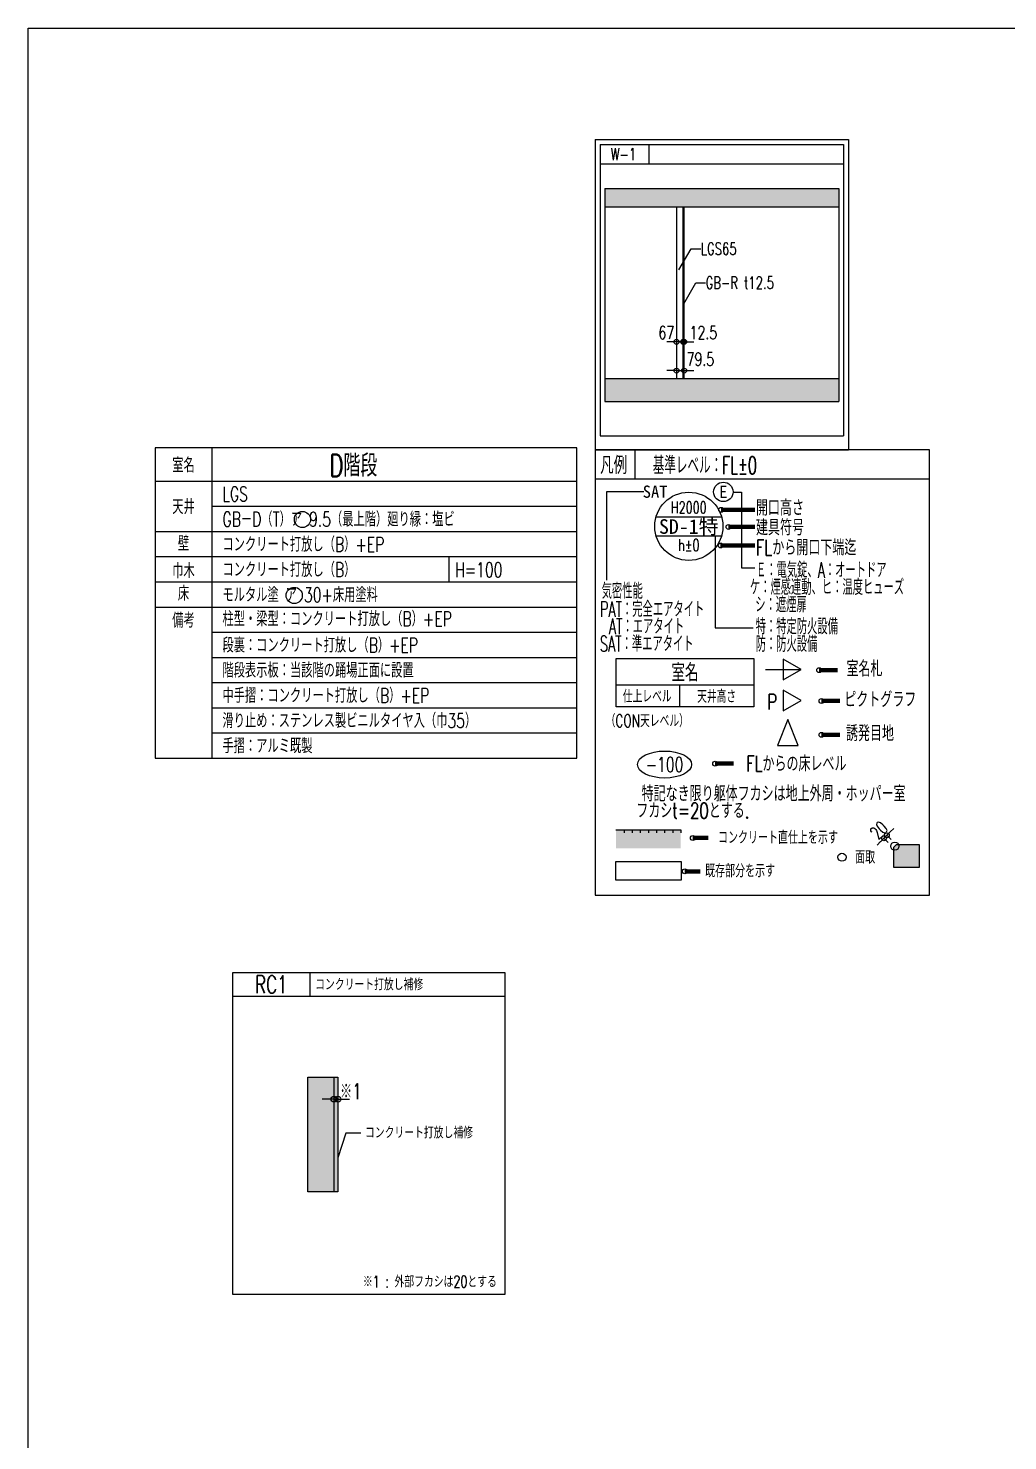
# Model space of a CAD drawing. Extents: x -229451 to 47804, y -161247 to 19812.
# Drawn here: x 19259 to 25293, y -20515 to -11814 of the extents above; entities that cross this region are included whole.
import ezdxf
from ezdxf import colors
from ezdxf.entities.mleader import LeaderData, LeaderLine
from ezdxf.enums import TextEntityAlignment as Align
from ezdxf.lldxf.tags import DXFTag
from ezdxf.math import Vec2, Vec3

# ---------------------------------------------------------------- set-up
doc = ezdxf.new("R2010")
doc.units = 0
doc.header["$LTSCALE"] = 450
doc.layers.get('0').update_dxf_attribs({"linetype": 'CONTINUOUS'})
doc.layers.get('DEFPOINTS').update_dxf_attribs({"linetype": 'CONTINUOUS'})
doc.layers.add('E0_図面枠B_OFF', color=255, linetype='CONTINUOUS', plot=False)
doc.layers.add('ZA_補助線', color=33, linetype='CONTINUOUS', plot=False)
for name, color, linetype in [('E1_文字A', 3, 'CONTINUOUS'), ('E2_室名', 40, 'CONTINUOUS'), ('E3_仕上表', 43, 'CONTINUOUS'), ('E4_凡例', 4, 'CONTINUOUS'), ('E6_面取り記号', 4, 'CONTINUOUS'), ('G1_ハッチング', 251, 'CONTINUOUS'), ('G2_ハッチング', 243, 'CONTINUOUS'), ('G3_ハッチング', 251, 'CONTINUOUS'), ('H寸法', 3, 'CONTINUOUS'), ('IC1_寸法', 3, 'CONTINUOUS'), ('ID1_躯体', 7, 'CONTINUOUS'), ('ID2_構造体', 8, 'HIDDEN3'), ('ID7_打放し表示', 231, 'UTILDN'), ('IH1＿打放表示下右', 231, 'UTILDN'), ('JA3_ｽﾗﾌﾞ記号', 4, 'CONTINUOUS'), ('JA6_建具記号', 4, 'CONTINUOUS'), ('JB2_LGS', 31, 'CONTINUOUS'), ('JK1_家具', 1, 'CONTINUOUS')]:
    doc.layers.add(name, color=color, linetype=linetype)
doc.styles.add('toda-A (0.7)', font='romans.shx', dxfattribs={"width": 0.7, "bigfont": 'extfont.shx'})
doc.styles.add('toda-G', font='msgothic.ttc')
tags = doc.linetypes.add('CENTER2', pattern=[2.3, 2, -0.1, 0.1, -0.1]).pattern_tags.tags
tags[10:11] = [DXFTag(74, 4), DXFTag(75, 0), DXFTag(340, '0'), DXFTag(46, 0.0), DXFTag(50, 0.0), DXFTag(44, 0.0), DXFTag(45, 0.0)]
tags[8:9] = [DXFTag(74, 4), DXFTag(75, 0), DXFTag(340, '0'), DXFTag(46, 0.0), DXFTag(50, 0.0), DXFTag(44, 0.0), DXFTag(45, 0.0)]
tags[6:7] = [DXFTag(74, 4), DXFTag(75, 0), DXFTag(340, '0'), DXFTag(46, 0.0), DXFTag(50, 0.0), DXFTag(44, 0.0), DXFTag(45, 0.0)]
tags[4:5] = [DXFTag(74, 4), DXFTag(75, 0), DXFTag(340, '0'), DXFTag(46, 0.0), DXFTag(50, 0.0), DXFTag(44, 0.0), DXFTag(45, 0.0)]
tags = doc.linetypes.add('HIDDEN3', pattern=[0.2, 0.1, -0.1]).pattern_tags.tags
tags[6:7] = [DXFTag(74, 4), DXFTag(75, 0), DXFTag(340, '0'), DXFTag(46, 0.0), DXFTag(50, 0.0), DXFTag(44, 0.0), DXFTag(45, 0.0)]
tags[4:5] = [DXFTag(74, 4), DXFTag(75, 0), DXFTag(340, '0'), DXFTag(46, 0.0), DXFTag(50, 0.0), DXFTag(44, 0.0), DXFTag(45, 0.0)]
tags = doc.linetypes.add('UTILDN', pattern='A,5e-13,[130,ltypeshp.shx,S=0.45,R=0,X=0,Y=-0.45],0,-3', length=3).pattern_tags.tags
tags[14:15] = [DXFTag(74, 4), DXFTag(75, 0), DXFTag(340, '0'), DXFTag(46, 0.0), DXFTag(50, 0.0), DXFTag(44, 0.0), DXFTag(45, 0.0)]
tags[12:13] = [DXFTag(74, 4), DXFTag(75, 0), DXFTag(340, '0'), DXFTag(46, 0.0), DXFTag(50, 0.0), DXFTag(44, 0.0), DXFTag(45, 0.0)]
doc.dimstyles.new('toda 1：30', dxfattribs={"dimscale": 30, "dimtxt": 2.7, "dimasz": 1, "dimexe": 0, "dimexo": 1, "dimgap": 0, "dimtad": 0, "dimdec": 3, "dimzin": 12, "dimdsep": 46, "dimtxsty": 'toda-A (0.7)', "dimblk": 'ORIGIN', "dimcen": 2.5, "dimclrd": 256, "dimclre": 256, "dimclrt": 7, "dimadec": 0, "dimazin": 0, "dimtfac": 1, "dimtdec": 3, "dimtix": 1, "dimtmove": 2, "dimatfit": 3, "dimldrblk": 'ORIGIN', "dimfxl": 1, "dimtvp": 0.7, "dimtolj": 1, "dimtzin": 0, "dimarcsym": 0})
doc.dimstyles.new('toda 1：50', dxfattribs={"dimscale": 50, "dimtxt": 2.7, "dimasz": 1, "dimexe": 0, "dimexo": 1.5, "dimgap": 0, "dimtad": 0, "dimdec": 3, "dimzin": 12, "dimdsep": 46, "dimtxsty": 'toda-A (0.7)', "dimblk": 'ORIGIN', "dimcen": 2.5, "dimclrd": 256, "dimclre": 256, "dimclrt": 7, "dimadec": 0, "dimazin": 0, "dimtfac": 1, "dimtdec": 3, "dimtix": 1, "dimtmove": 2, "dimatfit": 3, "dimldrblk": 'ORIGIN', "dimfxl": 1, "dimtvp": 0.7, "dimtolj": 1, "dimtzin": 0, "dimarcsym": 0})
doc.dimstyles.new('toda 1：50N', dxfattribs={"dimscale": 50, "dimtxt": 2.7, "dimasz": 1, "dimexe": 0, "dimexo": 1, "dimgap": 0, "dimtad": 0, "dimdec": 3, "dimzin": 12, "dimdsep": 46, "dimtxsty": 'toda-A (0.7)', "dimblk": 'ORIGIN', "dimcen": 2.5, "dimse1": 1, "dimse2": 1, "dimclrd": 256, "dimclre": 256, "dimclrt": 7, "dimadec": 0, "dimazin": 0, "dimtfac": 1, "dimtdec": 3, "dimtix": 1, "dimtmove": 2, "dimatfit": 3, "dimldrblk": 'ORIGIN', "dimfxl": 1, "dimtvp": 0.7, "dimtolj": 1, "dimtzin": 0, "dimarcsym": 0})

# ---------------------------------------------------------------- blocks, each defined once
blk = doc.blocks.new('_Open30')
at = {"color": 0, "linetype": 'ByBlock', "lineweight": -2}
for p, q in [((-1, 0), (0, 0)), ((0, 0), (-1, 0)), ((0, 0), (-1, 0))]:
    blk.add_line(p, q, dxfattribs=at)
blk = doc.blocks.new('_Origin')
at = {"color": 0, "linetype": 'ByBlock', "lineweight": -2}
blk.add_line((0, 0), (-1, 0), dxfattribs=at)
blk.add_line((0, 0), (-1, 0), dxfattribs=at)
blk.add_circle((0, 0), 0.5, dxfattribs=at)
blk.add_circle((0, 0), 0.5, dxfattribs=at)
blk = doc.blocks.new('*D33')
at = {"layer": 'DEFPOINTS', "color": 0}
for p in [(852, -1996), (852, -2027), (864, -1996)]:
    blk.add_point(p, dxfattribs=at)
at = {"layer": 'IC1_寸法', "lineweight": -2}
for p, q in [((802, -2027), (752, -2027)), ((864, -2027), (852, -2027)), ((914, -2027), (964, -2027))]:
    blk.add_line(p, q, dxfattribs=at)
at = {"layer": 'IC1_寸法', "lineweight": -2, "xscale": 50, "yscale": 50, "zscale": 50}
blk.add_blockref('_Origin', (852, -2027), dxfattribs=at)
at = {"layer": 'IC1_寸法', "lineweight": -2, "xscale": 50, "yscale": 50, "zscale": 50, "rotation": 180}
blk.add_blockref('_Origin', (864, -2027), dxfattribs=at)
at = {"layer": 'IC1_寸法', "color": 7, "insert": (1061, -1932), "char_height": 135, "attachment_point": 5, "style": 'toda-A (0.7)'}
blk.add_mtext('\\A1;12.5', dxfattribs=at)
blk = doc.blocks.new('*D34')
at = {"layer": 'DEFPOINTS', "color": 0}
for p in [(785, -1996), (785, -2027), (852, -1996)]:
    blk.add_point(p, dxfattribs=at)
at = {"layer": 'IC1_寸法', "lineweight": -2}
for p, q in [((735, -2027), (685, -2027)), ((852, -2027), (785, -2027)), ((902, -2027), (952, -2027))]:
    blk.add_line(p, q, dxfattribs=at)
at = {"layer": 'IC1_寸法', "lineweight": -2, "xscale": 50, "yscale": 50, "zscale": 50}
blk.add_blockref('_Origin', (785, -2027), dxfattribs=at)
at = {"layer": 'IC1_寸法', "lineweight": -2, "xscale": 50, "yscale": 50, "zscale": 50, "rotation": 180}
blk.add_blockref('_Origin', (852, -2027), dxfattribs=at)
at = {"layer": 'IC1_寸法', "color": 7, "insert": (680, -1932), "char_height": 135, "attachment_point": 5, "style": 'toda-A (0.7)'}
blk.add_mtext('\\A1;67', dxfattribs=at)
blk = doc.blocks.new('*D35')
at = {"layer": 'DEFPOINTS', "color": 0}
for p in [(785, -2322), (864, -2322), (864, -2322)]:
    blk.add_point(p, dxfattribs=at)
at = {"layer": 'IC1_寸法', "lineweight": -2}
for p, q in [((735, -2322), (685, -2322)), ((785, -2322), (864, -2322)), ((914, -2322), (964, -2322))]:
    blk.add_line(p, q, dxfattribs=at)
at = {"layer": 'IC1_寸法', "lineweight": -2, "xscale": 50, "yscale": 50, "zscale": 50}
blk.add_blockref('_Origin', (785, -2322), dxfattribs=at)
at = {"layer": 'IC1_寸法', "lineweight": -2, "xscale": 50, "yscale": 50, "zscale": 50, "rotation": 180}
blk.add_blockref('_Origin', (864, -2322), dxfattribs=at)
at = {"layer": 'IC1_寸法', "color": 7, "insert": (1030, -2205), "char_height": 135, "attachment_point": 5, "style": 'toda-A (0.7)'}
blk.add_mtext('\\A1;79.5', dxfattribs=at)
blk = doc.blocks.new('建具符号')
at = {"layer": 'JA6_建具記号'}
for p, q in [((-336, 97), (336, 97)), ((-336, -97), (336, -97))]:
    blk.add_line(p, q, dxfattribs=at)
blk.add_circle((0, 0), 350, dxfattribs=at)
at = {"layer": 'JA6_建具記号', "style": 'toda-A (0.7)', "width": 0.7}
for tag, p in [('開口高さ', (0, 193)), ('開口下端', (0, -193))]:
    blk.add_attdef(tag, text='', height=120, dxfattribs=at).set_placement(p, align=Align.MIDDLE)
at = {"layer": 'JA6_建具記号', "style": 'toda-G'}
blk.add_attdef('建具符号', text='', height=150, dxfattribs=at).set_placement((0, 0), align=Align.MIDDLE)
blk = doc.blocks.new('室名記号')
at = {"layer": 'E2_室名', "linetype": 'Continuous'}
for p, q in [((-1415, 225), (0, 225)), ((-765, 225), (-765, 0))]:
    blk.add_line(p, q, dxfattribs=at)
at = {"layer": 'E2_室名'}
blk.add_lwpolyline([(-1415, 496), (0, 496), (0, 0), (-1415, 0)], close=True, dxfattribs=at)
at = {"layer": 'E2_室名', "style": 'toda-A (0.7)', "width": 0.7}
for tag, height, p in [('室名', 180, (-708, 360)), ('仕上レベル', 130, (-1095, 114)), ('天井高さ', 130, (-382, 112)), ('CON天レベル', 130, (-1095, -137))]:
    blk.add_attdef(tag, text='', height=height, dxfattribs=at).set_placement(p, align=Align.MIDDLE)
blk = doc.blocks.new('*D60')
at = {"layer": 'DEFPOINTS', "color": 0}
for p in [(2995, -3958), (3091, -4055), (3062, -4084)]:
    blk.add_point(p, dxfattribs=at)
at = {"layer": 'IC1_寸法', "lineweight": -2}
for p, q in [((3030, -3923), (3065, -3887)), ((2930, -4023), (2894, -4058)), ((2965, -3988), (2995, -3958)), ((3009, -4031), (2965, -3988)), ((3038, -4002), (2995, -3958))]:
    blk.add_line(p, q, dxfattribs=at)
at = {"layer": 'IC1_寸法', "lineweight": -2, "xscale": 50, "yscale": 50, "zscale": 50}
for p, rotation in [((2995, -3958), 224.9999999995578), ((2965, -3988), 44.99999999955784)]:
    blk.add_blockref('_Origin', p, dxfattribs=dict(at, rotation=rotation))
at = {"layer": 'IC1_寸法', "color": 7, "insert": (2913, -3906), "char_height": 135, "attachment_point": 5, "rotation": 45, "style": 'toda-A (0.7)'}
blk.add_mtext('\\A1;20', dxfattribs=at)
blk = doc.blocks.new('*D37')
at = {"layer": 'DEFPOINTS', "color": 0}
for p in [(541.6, -649.1), (521.3, -658.2), (541.6, -658.2)]:
    blk.add_point(p, dxfattribs=at)
at = {"layer": 'H寸法', "lineweight": -2}
for p, q in [((491.3, -649.1), (461.3, -649.1)), ((521.3, -649.1), (541.6, -649.1)), ((571.6, -649.1), (601.6, -649.1))]:
    blk.add_line(p, q, dxfattribs=at)
at = {"layer": 'H寸法', "linetype": 'CENTER2', "lineweight": -2}
for p, q in [((521.3, -628.2), (521.3, -649.1)), ((541.6, -628.2), (541.6, -649.1))]:
    blk.add_line(p, q, dxfattribs=at)
at = {"layer": 'H寸法', "lineweight": -2, "xscale": 30, "yscale": 30, "zscale": 30}
blk.add_blockref('_Origin', (521.3, -649.1), dxfattribs=at)
at = {"layer": 'H寸法', "lineweight": -2, "xscale": 30, "yscale": 30, "zscale": 30, "rotation": 180}
blk.add_blockref('_Origin', (541.6, -649.1), dxfattribs=at)
at = {"layer": 'H寸法', "color": 7, "insert": (608.1, -609.2), "char_height": 81, "attachment_point": 5, "style": 'toda-A (0.7)'}
blk.add_mtext('\\A1;※1', dxfattribs=at)
blk = doc.blocks.new('表-B階段')
at = {"layer": 'E3_仕上表', "linetype": 'Continuous'}
for p, q in [((580, 0), (580, -3186)), ((0, -343), (4330, -343)), ((580, -601), (4330, -601)), ((0, -860), (4330, -860)), ((0, -1118), (4330, -1118)), ((3013, -1118), (3013, -1377)), ((0, -1377), (4330, -1377)), ((580, -1377), (4330, -1377)), ((0, -1635), (4330, -1635)), ((580, -1894), (4330, -1894)), ((580, -2152), (4330, -2152)), ((580, -2411), (4330, -2411)), ((580, -2669), (4330, -2669)), ((580, -2928), (4330, -2928))]:
    blk.add_line(p, q, dxfattribs=at)
at = {"layer": 'E3_仕上表'}
blk.add_lwpolyline([(4330, -3186), (4330, 0), (0, 0), (0, -3186)], close=True, dxfattribs=at)
at = {"layer": 'E3_仕上表', "linetype": 'Continuous'}
for centre in [(1511, -736), (1427, -1516)]:
    blk.add_circle(centre, 83, dxfattribs=at)
at = {"layer": 'E3_仕上表', "style": 'toda-A (0.7)', "width": 0.7}
for s, p in [('室名', (290, -171)), ('天井', (290, -599)), ('壁', (290, -976)), ('巾木', (290, -1256)), ('床', (290, -1488)), ('備考', (290, -1764))]:
    blk.add_text(s, height=150, dxfattribs=at).set_placement(p, align=Align.MIDDLE)
at = {"layer": 'E3_仕上表', "color": 220, "style": 'toda-A (0.7)', "width": 0.7}
blk.add_text('D階段', height=226.2, dxfattribs=at).set_placement((2035, -171), align=Align.MIDDLE)
at = {"layer": 'E3_仕上表', "style": 'toda-A (0.7)', "width": 0.7}
for s, p in [('LGS', (690, -550)), ('GB－D（T）ア 9.5（最上階）廻り縁：塩ビ', (690, -809)), ('コンクリート打放し（B）+EP', (690, -1067)), ('コンクリート打放し（B）', (690, -1326)), ('H=100', (3079, -1328)), ('モルタル塗 ア 30+床用塗料', (690, -1585)), ('柱型・梁型：コンクリート打放し（B）+EP', (690, -1832)), ('段裏：コンクリート打放し（B）+EP', (690, -2102)), ('階段表示板：当該階の踊場正面に設置', (690, -2360)), ('中手摺：コンクリート打放し（B）+EP', (690, -2619)), ('滑り止め：ステンレス製ビニルタイヤ入（巾35）', (690, -2877)), ('手摺：アルミ既製', (690, -3136))]:
    blk.add_text(s, height=150, dxfattribs=at).set_placement(p)
blk = doc.blocks.new('WG3')
at = {"layer": 'G1_ハッチング'}
for points in [[(50, -451.9122), (50, -639.4839), (2450, -639.4839), (2450, -451.9122)], [(50, -2401.9122), (50, -2638.0141), (2450, -2638.0141), (2450, -2401.9122)]]:
    blk.add_hatch(color=256, dxfattribs=at).paths.add_polyline_path(points)
at = {"layer": 'E4_凡例'}
for p, q in [((0, 0), (2500, 0)), ((0, 0), (0, -2991.2902)), ((500, 0), (500, -200)), ((2500, 0), (2500, -2991.2902)), ((0, -200), (2500, -200)), ((864.325, -2401.9122), (864.325, -639.4839)), ((0, -2991.2902), (2500, -2991.2902))]:
    blk.add_line(p, q, dxfattribs=at)
at = {"layer": 'ID1_躯体'}
for p, q in [((50, -639.4839), (2450, -639.4839)), ((50, -2401.9122), (2450, -2401.9122))]:
    blk.add_line(p, q, dxfattribs=at)
at = {"layer": 'JB2_LGS'}
for p, q in [((784.825, -639.4839), (784.825, -2401.9122)), ((851.825, -2401.9122), (851.825, -639.4839))]:
    blk.add_line(p, q, dxfattribs=at)
at = {"layer": 'ZA_補助線'}
for p, q in [((-50, 50), (2550, 50)), ((-50, 50), (-50, -3135.266)), ((2550, 50), (2550, -3135.266)), ((50, -451.9122), (2450, -451.9122)), ((50, -451.9122), (50, -2638.0141)), ((2450, -451.9122), (2450, -2638.0141)), ((50, -2638.0141), (2450, -2638.0141)), ((-50, -3135.266), (2550, -3135.266))]:
    blk.add_line(p, q, dxfattribs=at)
at = {"layer": 'E4_凡例', "style": 'toda-A (0.7)', "width": 0.7}
blk.add_text('W-1', height=125, dxfattribs=at).set_placement((240.3586, -100), align=Align.MIDDLE_CENTER)
at = {"layer": 'IC1_寸法'}
for base, p1, p2, picture, middle in [((784.825, -2026.9637), (851.825, -1995.7887), (784.825, -1995.7887), '*D34', (680.178, -1932.4637)), ((851.825, -2026.9637), (864.325, -1995.7887), (851.825, -1995.7887), '*D33', (1060.608, -1932.4637)), ((864.325, -2321.7348), (784.825, -2321.7348), (864.325, -2321.7348), '*D35', (1029.8911, -2204.8237))]:
    dim = blk.add_linear_dim(base=base, p1=p1, p2=p2, dimstyle='toda 1：50N', override={"dimpost": '<>'}, dxfattribs=at)
    dim.commit()
    dim.dimension.update_dxf_attribs({"geometry": picture, "text_midpoint": middle, "dimtype": 160})
at = {"layer": 'E4_凡例'}
ml = blk.add_multileader_mtext('Standard', dxfattribs=at)
ml.set_content('LGS65', color=256, style='toda-A (0.7)')
ml.set_leader_properties(color=256)
ml.set_arrow_properties(name='OPEN30')
ml.build(insert=Vec2(0, 0))
ml.multileader.update_dxf_attribs({"dogleg_length": 1, "arrow_head_size": 1})
ctx = ml.context
ctx.base_point, ctx.char_height, ctx.arrow_head_size, ctx.landing_gap_size = Vec3(1033.7225, -1071.1434), 125, 1, 1
notes = []
notes.append((ctx, [(0, (1, 1, 0), (1032.7225, -1071.1434), (1, 0), 1, [(0, [(809.7225, -1287.6497), (934.7225, -1071.1434)], 0, [])])]))
ctx.mtext.insert = Vec3(1034.7225, -1008.6434)
ml = blk.add_multileader_mtext('Standard', dxfattribs=at)
ml.set_content('GB-R t12.5', color=256, style='toda-A (0.7)')
ml.set_leader_properties(color=256)
ml.set_arrow_properties(name='OPEN30')
ml.build(insert=Vec2(0, 0))
ml.multileader.update_dxf_attribs({"dogleg_length": 1, "arrow_head_size": 1})
ctx = ml.context
ctx.base_point, ctx.char_height, ctx.arrow_head_size, ctx.landing_gap_size = Vec3(1082.3266, -1419.9796), 125, 1, 1
notes.append((ctx, [(0, (1, 1, 0), (1081.3266, -1419.9796), (1, 0), 1, [(0, [(858.3266, -1636.486), (983.3266, -1419.9796)], 0, [])])]))
ctx.mtext.insert = Vec3(1083.3266, -1357.4796)
for ctx, leaders in notes:
    for number, flags, end, landing, length, lines in leaders:
        leader = LeaderData()
        leader.index, (leader.has_last_leader_line, leader.has_dogleg_vector, leader.attachment_direction) = number, flags
        leader.last_leader_point, leader.dogleg_vector, leader.dogleg_length = Vec3(end), Vec3(landing), length
        for number, points, colour, breaks in lines:
            line = LeaderLine()
            line.index, line.vertices, line.color, line.breaks = number, Vec3.list(points), colors.encode_raw_color(colour), breaks
            leader.lines.append(line)
        ctx.leaders.append(leader)
blk = doc.blocks.new('U551')
at = {"layer": 'G1_ハッチング'}
for points in [[(878.9994, -3901.1937), (212.3327, -3901.1937), (212.3327, -4091.1254), (878.9994, -4091.1254)], [(3328.7793, -4054.8095), (3091.1922, -4054.8095), (3061.7295, -4084.2723), (3061.7295, -4286.5476), (3328.7793, -4286.5476)]]:
    blk.add_hatch(color=256, dxfattribs=at).paths.add_polyline_path(points)
at = {"layer": 'G2_ハッチング'}
h = blk.add_hatch(dxfattribs=at)
h.set_pattern_fill('DASH', color=256, scale=500, angle=45)
h.paths.add_polyline_path([(212.3327, -4227.8105), (881.451, -4227.8105), (881.451, -4419.6735), (212.3327, -4419.6735)])
at = {"layer": 'E1_文字A'}
blk.add_ellipse((712.0128, -3231.1791), major_axis=(-277.7213, 0), ratio=0.49862476, dxfattribs=at)
at = {"layer": 'E4_凡例'}
for p, q in [((409.0451, -300), (409.0451, 0)), ((3431.2818, -300), (0, -300)), ((497.7614, -432.2502), (115.0281, -432.2502)), ((115.0281, -432.2502), (115.0281, -1337.9357))]:
    blk.add_line(p, q, dxfattribs=at)
for points in [[(0, -4574.0186), (3431.2818, -4574.0186), (3431.2818, 0), (0, 0)], [(212.3327, -4227.8105), (881.451, -4227.8105), (881.451, -4419.6735), (212.3327, -4419.6735)]]:
    blk.add_lwpolyline(points, close=True, dxfattribs=at)
for points in [[(1415.5758, -435.4603), (1502.8484, -435.4603), (1502.8484, -1212.585), (1638.0373, -1212.585)], [(1232.1417, -882.293), (1232.1417, -1828.5173), (1620.3268, -1828.5173)]]:
    blk.add_lwpolyline(points, dxfattribs=at)
blk.add_circle((1315.6273, -432.2502), 100, dxfattribs=at)
at = {"layer": 'E6_面取り記号'}
for centre in [(3076.4609, -4069.5409), (2534.0031, -4183.1498)]:
    blk.add_circle(centre, 41.6667, dxfattribs=at)
at = {"layer": 'G1_ハッチング'}
for p, q in [((3328.7793, -4286.5476), (3328.7793, -4054.8095)), ((3061.7295, -4286.5476), (3328.7793, -4286.5476))]:
    blk.add_line(p, q, dxfattribs=at)
at = {"layer": 'ID1_躯体'}
for p, q in [((212.3327, -3901.1937), (878.9994, -3901.1937)), ((3091.1922, -4054.8095), (3061.7295, -4084.2723)), ((3328.7793, -4054.8095), (3091.1922, -4054.8095)), ((3061.7295, -4084.2723), (3061.7295, -4286.5476))]:
    blk.add_line(p, q, dxfattribs=at)
at = {"layer": 'IH1＿打放表示下右', "linetype": 'ByBlock', "ltscale": 2.5}
for p, q in [((295.666, -3901.1937), (295.666, -3933.186)), ((378.9994, -3901.1937), (378.9994, -3933.186)), ((462.3327, -3901.1937), (462.3327, -3933.186)), ((545.666, -3901.1937), (545.666, -3933.186)), ((628.9994, -3901.1937), (628.9994, -3933.186)), ((712.3327, -3901.1937), (712.3327, -3933.186)), ((795.666, -3901.1937), (795.666, -3933.186)), ((878.9994, -3901.1937), (878.9994, -3933.186))]:
    blk.add_line(p, q, dxfattribs=at)
at = {"layer": 'JK1_家具', "ltscale": 6.5}
for p, q in [((2115.0425, -2257.0376), (1931.0425, -2150.7876)), ((1931.0425, -2150.7876), (1931.0425, -2363.2876)), ((1746.9591, -2257.0376), (2104.4591, -2257.0376)), ((1931.0425, -2363.2876), (2115.0425, -2257.0376)), ((2115.0425, -2572.7051), (1931.0425, -2466.4551)), ((1931.0425, -2466.4551), (1931.0425, -2678.9551)), ((1931.0425, -2678.9551), (2115.0425, -2572.7051)), ((1978.925, -2768.9766), (1872.675, -3034.3003)), ((2085.175, -3034.3003), (1978.925, -2768.9766)), ((1872.675, -3034.3003), (2085.175, -3034.3003))]:
    blk.add_line(p, q, dxfattribs=at)
at = {"layer": 'E4_凡例'}
for name, p, values in [('建具符号', (961.0799, -785.0708), {'開口高さ': 'H2000', '建具符号': 'SD-1特', '開口下端': 'h%%P0'}), ('室名記号', (1629.3038, -2638.5253), {'室名': '室名', '仕上レベル': '仕上レベル', 'CON天レベル': '（CON天レベル）', '天井高さ': '天井高さ'})]:
    blk.add_blockref(name, p, dxfattribs=at).add_auto_attribs(values)
at = {"layer": 'E1_文字A', "style": 'toda-A (0.7)', "width": 0.7}
blk.add_text('-100', height=150, dxfattribs=at).set_placement((712.0128, -3231.1791), align=Align.MIDDLE)
at = {"layer": 'E4_凡例', "style": 'toda-A (0.7)'}
for s, height, width, p in [('凡例', 180, 0.7, (189.3786, -150)), ('基準レベル：FL%%P0', 180, 0.6, (1125.6825, -150)), ('室名札', 160, 0.7, (2765.2403, -2239.5335)), ('P', 160, 0.7, (1818.6424, -2587.9478)), ('ピクトグラフ', 160, 0.7, (2927.328, -2555.201)), ('誘発目地', 160, 0.7, (2821.5582, -2903.3546)), ('FLからの床レべル', 160, 0.7, (2064.8877, -3214.3537)), ('特記なき限り躯体フカシは地上外周・ホッパー室', 160, 0.7, (1832.0444, -3522.6156)), ('フカシt=20とする.', 160, 0.7, (1002.8332, -3700.9196)), ('コンクリート直仕上を示す', 133.333333, 0.7, (1876.6966, -3973.3033)), ('面取', 133.33333, 0.7, (2772.2635, -4180.0901)), ('既存部分を示す', 133.33333, 0.7, (1487.7817, -4316.129))]:
    blk.add_text(s, height=height, dxfattribs=dict(at, width=width)).set_placement(p, align=Align.MIDDLE)
at = {"layer": 'E4_凡例', "style": 'toda-G'}
blk.add_text('SAT', height=125, dxfattribs=at).set_placement((487.6274, -492.336))
blk.add_text('E', height=125, dxfattribs=at).set_placement((1315.6273, -432.2502), align=Align.MIDDLE)
at = {"layer": 'E4_凡例', "style": 'toda-A (0.7)'}
for s, width, p in [('開口高さ', 0.7, (1650.6585, -675.6612)), ('建具符号', 0.7, (1650.6585, -878.1661)), ('FLから開口下端迄', 0.7, (1650.6585, -1083.4344)), ('Ｅ：電気錠、A：オートドア', 0.6, (1650.6585, -1313.6231)), ('気密性能', 0.6, (66.09, -1529.1305)), ('ケ：煙感連動、ヒ：温度ヒューズ', 0.6, (1587.9077, -1490.3457)), ('PAT：完全エアタイト', 0.6, (48.9183, -1716.0733)), ('シ：遮煙扉', 0.6, (1643.3356, -1669.3538)), ('AT：エアタイト', 0.6, (139.7716, -1892.4376)), ('特：特定防火設備', 0.6, (1647.6145, -1894.3302)), ('SAT：準エアタイト', 0.6, (48.6526, -2071.3589)), ('防：防火設備', 0.6, (1647.6145, -2074.6325))]:
    blk.add_text(s, height=160, dxfattribs=dict(at, width=width)).set_placement(p)
at = {"layer": 'IC1_寸法'}
dim = blk.add_linear_dim(base=(2994.5342, -3958.1515), p1=(3061.7295, -4084.2723), p2=(3091.1922, -4054.8095), angle=45, text='20', dimstyle='toda 1：50', override={"dimlfac": 0.4, "dimpost": '<>', "dimfxl": 0}, dxfattribs=at)
dim.commit()
dim.dimension.update_dxf_attribs({"geometry": '*D60', "text_midpoint": (2912.9813, -3906.0613)})
at = {"layer": 'E4_凡例'}
for points in [[(1293.3053, -616.3999), (1638.0373, -616.3999)], [(1368.9664, -791.6024), (1638.0373, -791.6024)], [(1287.7003, -982.3963), (1638.0373, -982.3963)]]:
    blk.add_leader(points, dimstyle='toda 1：50', override={"dimscale": 50, "dimtxt": 2.7, "dimasz": 1, "dimgap": 0, "dimtad": 0, "dimtxsty": 'toda-A (0.7)', "dimclrd": 256, "dimlwd": 65535}, dxfattribs=at)
at = {"layer": 'JA3_ｽﾗﾌﾞ記号'}
for points in [[(2300.3085, -2262.7797), (2489.5682, -2262.7797)], [(2323.1719, -2578.4472), (2512.4316, -2578.4472)], [(2323.1719, -2926.6008), (2512.4316, -2926.6008)], [(1232.2247, -3221.8915), (1421.4844, -3221.8915)], [(1002.087, -3985.2526), (1159.8035, -3985.2526)], [(920.5017, -4328.0784), (1078.2181, -4328.0784)]]:
    blk.add_leader(points, dimstyle='toda 1：50', override={"dimscale": 50, "dimtxt": 2.7, "dimasz": 1, "dimgap": 0, "dimtad": 0, "dimtxsty": 'toda-A (0.7)', "dimclrd": 256, "dimlwd": 65535}, dxfattribs=at)
blk = doc.blocks.new('RC1')
at = {"layer": 'G3_ハッチング'}
blk.add_hatch(color=256, dxfattribs=at).paths.add_polyline_path([(387.0069, -535.6749), (541.5622, -535.6749), (541.5622, -1124.2493), (387.0069, -1124.2493)])
at = {"layer": 'E1_文字A', "linetype": 'Continuous'}
for p, q in [((400, -120), (400, 0)), ((0, -120), (1400, -120))]:
    blk.add_line(p, q, dxfattribs=at)
at = {"layer": 'E1_文字A'}
blk.add_lwpolyline([(0, -1650), (1400, -1650), (1400, 0), (0, 0)], close=True, dxfattribs=at)
blk.add_lwpolyline([(659.1987, -823.7446), (581.8824, -823.7446), (541.5622, -949.9527)], dxfattribs=at)
at = {"layer": 'ID1_躯体'}
blk.add_line((541.5622, -535.6749), (541.5622, -1124.2493), dxfattribs=at)
at = {"layer": 'ID2_構造体'}
blk.add_line((521.3356, -535.6749), (521.3356, -1124.2493), dxfattribs=at)
at = {"layer": 'ID7_打放し表示', "ltscale": 0.11}
blk.add_line((541.5622, -535.6749), (541.5622, -1124.2493), dxfattribs=at)
at = {"layer": 'ZA_補助線'}
blk.add_lwpolyline([(387.0069, -535.6749), (541.5622, -535.6749), (541.5622, -1124.2493), (387.0069, -1124.2493)], close=True, dxfattribs=at)
at = {"layer": 'E1_文字A', "style": 'toda-A (0.7)', "width": 0.7}
blk.add_text('RC1', height=90, dxfattribs=at).set_placement((200, -60), align=Align.MIDDLE_CENTER)
for s, p in [('コンクリート打放し補修', (425, -60)), ('コンクリート打放し補修', (680.6692, -820.6146)), ('※1 : 外部フカシは20とする', (670.195, -1585.5951))]:
    blk.add_text(s, height=60, dxfattribs=at).set_placement(p, align=Align.MIDDLE_LEFT)
at = {"layer": 'H寸法'}
dim = blk.add_linear_dim(base=(541.5622, -649.1087), p1=(521.3356, -658.243), p2=(541.5622, -658.243), text='※1', dimstyle='toda 1：30', override={"dimpost": '<>', "dimfxl": 0}, dxfattribs=at)
dim.commit()
dim.dimension.update_dxf_attribs({"geometry": '*D37', "text_midpoint": (608.0828, -609.2257), "dimtype": 160})

msp = doc.modelspace()

# ---------------------------------------------------------------- linework, layer by layer
at = {"layer": 'E0_図面枠B_OFF'}
msp.add_lwpolyline([(19258.5023, -11813.9572), (47804.4774, -11813.9572), (47804.4774, -29216.7977), (19258.5023, -29216.7977)], close=True, dxfattribs=at)

# ---------------------------------------------------------------- block references
at = {"layer": 'E4_凡例'}
for name, p, xscale, yscale, zscale in [('WG3', (22781.6125, -12529.7463), 0.6, 0.6, 0.6), ('U551', (22751.6125, -14410.9059), 0.6, 0.6, 0.6), ('U551', (22751.6125, -14410.9059), 0.6, 0.6, 0.6), ('RC1', (20516.3244, -17632.3199), 1.2, 1.2, 1.2)]:
    msp.add_blockref(name, p, dxfattribs=dict(at, xscale=xscale, yscale=yscale, zscale=zscale))
at = {"layer": 'H寸法', "xscale": 0.6, "yscale": 0.6, "zscale": 0.6}
msp.add_blockref('表-B階段', (20041.0863, -14398.31), dxfattribs=at)

doc.saveas('drawing.dxf')
